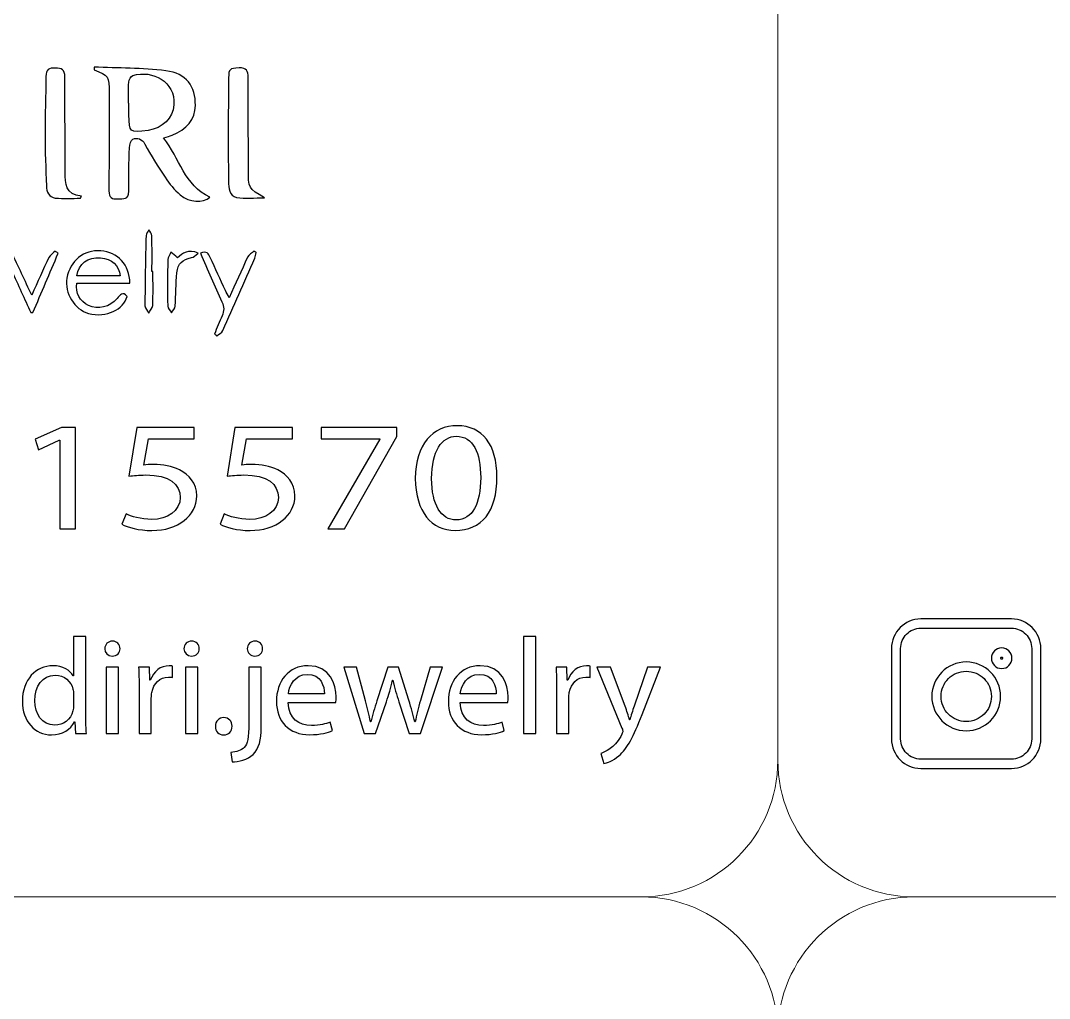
# Model space of a CAD drawing. Header units: millimetres. Extents: x -576 to 618, y 160 to 343.
# Drawn here: x 202.97 to 225.48, y 261.28 to 282.68 of the extents above; entities that cross this region are included whole.
import ezdxf

# ---------------------------------------------------------------- set-up
doc = ezdxf.new("R2010")
doc.units = ezdxf.units.MM
doc.header["$MEASUREMENT"] = 0
doc.layers.add('Layer 1', color=7, linetype='Continuous')

msp = doc.modelspace()

# ---------------------------------------------------------------- linework, layer by layer
at = {"layer": 'Layer 1', "color": 250, "lineweight": 18}
for points in [[(182.7217, 303.3001), (182.7217, 303.3001), (216.5517, 303.3001), (216.5517, 303.3001), (218.1957, 303.3001), (219.5367, 301.9591), (219.5367, 300.3151), (219.5367, 300.3151), (219.5367, 266.4851), (219.5367, 266.4851), (219.5367, 264.8411), (218.1957, 263.5001), (216.5517, 263.5001), (216.5517, 263.5001), (182.7217, 263.5001), (182.7217, 263.5001), (181.0777, 263.5001), (179.7367, 264.8411), (179.7367, 266.4851), (179.7367, 266.4851), (179.7367, 300.3151), (179.7367, 300.3151), (179.7367, 301.9591), (181.0777, 303.3001), (182.7217, 303.3001)], [(222.5217, 303.3001), (222.5217, 303.3001), (256.3517, 303.3001), (256.3517, 303.3001), (257.9957, 303.3001), (259.3367, 301.9591), (259.3367, 300.3151), (259.3367, 300.3151), (259.3367, 266.4851), (259.3367, 266.4851), (259.3367, 264.8411), (257.9957, 263.5001), (256.3517, 263.5001), (256.3517, 263.5001), (222.5217, 263.5001), (222.5217, 263.5001), (220.8777, 263.5001), (219.5367, 264.8411), (219.5367, 266.4851), (219.5367, 266.4851), (219.5367, 300.3151), (219.5367, 300.3151), (219.5367, 301.9591), (220.8777, 303.3001), (222.5217, 303.3001)], [(182.7217, 263.5001), (182.7217, 263.5001), (216.5517, 263.5001), (216.5517, 263.5001), (218.1957, 263.5001), (219.5367, 262.1591), (219.5367, 260.5151), (219.5367, 260.5151), (219.5367, 226.6851), (219.5367, 226.6851), (219.5367, 225.0411), (218.1957, 223.7001), (216.5517, 223.7001), (216.5517, 223.7001), (182.7217, 223.7001), (182.7217, 223.7001), (181.0777, 223.7001), (179.7367, 225.0411), (179.7367, 226.6851), (179.7367, 226.6851), (179.7367, 260.5151), (179.7367, 260.5151), (179.7367, 262.1591), (181.0777, 263.5001), (182.7217, 263.5001)], [(222.5217, 263.5001), (222.5217, 263.5001), (256.3517, 263.5001), (256.3517, 263.5001), (257.9957, 263.5001), (259.3367, 262.1591), (259.3367, 260.5151), (259.3367, 260.5151), (259.3367, 226.6851), (259.3367, 226.6851), (259.3367, 225.0411), (257.9957, 223.7001), (256.3517, 223.7001), (256.3517, 223.7001), (222.5217, 223.7001), (222.5217, 223.7001), (220.8777, 223.7001), (219.5367, 225.0411), (219.5367, 226.6851), (219.5367, 226.6851), (219.5367, 260.5151), (219.5367, 260.5151), (219.5367, 262.1591), (220.8777, 263.5001), (222.5217, 263.5001)]]:
    msp.add_open_spline(points, degree=3, knots=[0, 0, 0, 0, 0.125, 0.125, 0.125, 0.25, 0.25, 0.25, 0.375, 0.375, 0.375, 0.5, 0.5, 0.5, 0.625, 0.625, 0.625, 0.75, 0.75, 0.75, 0.875, 0.875, 0.875, 1, 1, 1, 1], dxfattribs=at)
at = {"layer": 'Layer 1', "color": 230}
for points, knots in [([(204.5761, 281.6631), (205.0994, 281.6394), (205.6267, 281.6482), (206.1446, 281.5823), (206.5921, 281.5253), (206.797, 281.2382), (206.7908, 280.8248), (206.7864, 280.5249), (206.6026, 280.2906), (206.2815, 280.1758), (206.2301, 280.1574), (206.178, 280.1402), (206.0953, 280.1115), (206.446, 279.6719), (206.5505, 279.0744), (207.109, 278.8173), (206.9587, 278.6831), (206.6557, 278.6965), (206.4582, 278.8672), (206.3315, 278.9761), (206.222, 279.1115), (206.1281, 279.2506), (205.9699, 279.485), (205.8216, 279.7271), (205.6862, 279.9754), (205.6198, 280.0971), (205.525, 280.1255), (205.4219, 280.0865), (205.3786, 280.07), (205.3512, 279.963), (205.3486, 279.8956), (205.3368, 279.5789), (205.3284, 279.2613), (205.3337, 278.9445), (205.3374, 278.7486), (205.2098, 278.7873), (205.0947, 278.7789), (204.9655, 278.7699), (204.8962, 278.8005), (204.8978, 278.9521), (204.9037, 279.6656), (204.8999, 280.3795), (204.9015, 281.0931), (204.9025, 281.4616), (204.8925, 281.4797), (204.5727, 281.6057), (204.5739, 281.6248), (204.5748, 281.6441), (204.5761, 281.6631)], [0, 0, 0, 0, 0.0625, 0.0625, 0.0625, 0.125, 0.125, 0.125, 0.1875, 0.1875, 0.1875, 0.25, 0.25, 0.25, 0.3125, 0.3125, 0.3125, 0.375, 0.375, 0.375, 0.4375, 0.4375, 0.4375, 0.5, 0.5, 0.5, 0.5625, 0.5625, 0.5625, 0.625, 0.625, 0.625, 0.6875, 0.6875, 0.6875, 0.75, 0.75, 0.75, 0.8125, 0.8125, 0.8125, 0.875, 0.875, 0.875, 0.9375, 0.9375, 0.9375, 1, 1, 1, 1]), ([(204.2741, 278.7924), (204.0909, 278.7924), (203.9056, 278.7777), (203.7243, 278.7974), (203.5873, 278.812), (203.5355, 278.9353), (203.5306, 279.0616), (203.5162, 279.4408), (203.5015, 279.8199), (203.5006, 280.1989), (203.5, 280.6183), (203.5187, 281.037), (203.519, 281.4564), (203.5193, 281.6124), (203.5902, 281.6457), (203.7281, 281.6432), (203.8651, 281.6408), (203.9359, 281.6071), (203.9353, 281.451), (203.9324, 280.8165), (203.9402, 280.1821), (203.9433, 279.5475), (203.9437, 279.4854), (203.9424, 279.423), (203.9418, 279.3606), (203.939, 279.111), (203.9465, 278.8679), (204.2997, 278.8402), (204.2913, 278.8245), (204.2825, 278.8086), (204.2741, 278.7924)], [0, 0, 0, 0, 0.1, 0.1, 0.1, 0.2, 0.2, 0.2, 0.3, 0.3, 0.3, 0.4, 0.4, 0.4, 0.5, 0.5, 0.5, 0.6, 0.6, 0.6, 0.7, 0.7, 0.7, 0.8, 0.8, 0.8, 0.9, 0.9, 0.9, 1, 1, 1, 1]), ([(205.3271, 280.8759), (205.3271, 280.8759), (205.3377, 280.8759), (205.3377, 280.8759), (205.3377, 280.7913), (205.3365, 280.7065), (205.338, 280.622), (205.3453, 280.2229), (205.3455, 280.2229), (205.7542, 280.2775), (206.0732, 280.3202), (206.2968, 280.5433), (206.3187, 280.8363), (206.3568, 281.3546), (205.8475, 281.6026), (205.4254, 281.4816), (205.3821, 281.4691), (205.3361, 281.3867), (205.3318, 281.3331), (205.319, 281.1814), (205.3271, 281.0282), (205.3271, 280.8759)], [0, 0, 0, 0, 0.1428571, 0.1428571, 0.1428571, 0.2857143, 0.2857143, 0.2857143, 0.4285714, 0.4285714, 0.4285714, 0.5714286, 0.5714286, 0.5714286, 0.7142857, 0.7142857, 0.7142857, 0.8571429, 0.8571429, 0.8571429, 1, 1, 1, 1]), ([(208.3052, 278.8031), (208.0853, 278.8031), (207.8818, 278.7744), (207.6909, 278.8118), (207.5299, 278.8436), (207.5171, 279.0199), (207.5152, 279.1634), (207.5096, 279.5887), (207.5093, 280.0137), (207.5099, 280.4386), (207.5106, 280.7675), (207.5152, 281.0964), (207.5187, 281.4249), (207.5208, 281.6258), (207.5405, 281.6349), (207.7474, 281.6449), (207.9109, 281.653), (207.947, 281.5809), (207.9461, 281.4327), (207.9433, 280.7697), (207.9517, 280.1063), (207.9517, 279.4434), (207.9517, 279.0084), (207.948, 279.0084), (208.3052, 278.8031)], [0, 0, 0, 0, 0.125, 0.125, 0.125, 0.25, 0.25, 0.25, 0.375, 0.375, 0.375, 0.5, 0.5, 0.5, 0.625, 0.625, 0.625, 0.75, 0.75, 0.75, 0.875, 0.875, 0.875, 1, 1, 1, 1]), ([(205.8622, 277.1915), (205.8622, 276.9425), (205.8678, 276.6932), (205.8581, 276.4446), (205.8559, 276.3884), (205.801, 276.3344), (205.7705, 276.2792), (205.7411, 276.331), (205.6866, 276.3827), (205.6866, 276.4342), (205.6884, 276.9494), (205.6984, 277.4645), (205.7109, 277.979), (205.7121, 278.0202), (205.7517, 278.0604), (205.7739, 278.101), (205.7963, 278.058), (205.8372, 278.0159), (205.8382, 277.9724), (205.8441, 277.7122), (205.8413, 277.4517), (205.8413, 277.1915), (205.8413, 277.1915), (205.8622, 277.1915), (205.8622, 277.1915)], [0, 0, 0, 0, 0.125, 0.125, 0.125, 0.25, 0.25, 0.25, 0.375, 0.375, 0.375, 0.5, 0.5, 0.5, 0.625, 0.625, 0.625, 0.75, 0.75, 0.75, 0.875, 0.875, 0.875, 1, 1, 1, 1]), ([(202.7643, 277.2238), (202.6117, 276.8875), (202.4766, 276.5908), (202.3418, 276.294), (202.3256, 276.2924), (202.309, 276.2912), (202.2925, 276.29), (202.1116, 276.7218), (201.9302, 277.1533), (201.749, 277.5851), (201.768, 277.6004), (201.7864, 277.616), (201.8052, 277.6317), (201.8507, 277.5927), (201.9153, 277.5627), (201.939, 277.5131), (202.0491, 277.2831), (202.1475, 277.0482), (202.2507, 276.8151), (202.2685, 276.7754), (202.2909, 276.738), (202.3225, 276.6784), (202.4694, 276.9945), (202.6068, 277.2903), (202.7634, 277.6266), (202.9191, 277.2925), (203.0576, 276.9945), (203.2099, 276.6675), (203.3424, 276.9633), (203.4585, 277.2322), (203.5846, 277.4965), (203.611, 277.5521), (203.6757, 277.5889), (203.7225, 277.6344), (203.7446, 277.6191), (203.7664, 277.6035), (203.788, 277.588), (203.6045, 277.1561), (203.4208, 276.7243), (203.2373, 276.2931), (203.2205, 276.2922), (203.2033, 276.2912), (203.1868, 276.2906), (203.051, 276.5901), (202.9153, 276.8896), (202.7643, 277.2238)], [0, 0, 0, 0, 0.0666667, 0.0666667, 0.0666667, 0.1333333, 0.1333333, 0.1333333, 0.2, 0.2, 0.2, 0.2666667, 0.2666667, 0.2666667, 0.3333333, 0.3333333, 0.3333333, 0.4, 0.4, 0.4, 0.4666667, 0.4666667, 0.4666667, 0.5333333, 0.5333333, 0.5333333, 0.6, 0.6, 0.6, 0.6666667, 0.6666667, 0.6666667, 0.7333333, 0.7333333, 0.7333333, 0.8, 0.8, 0.8, 0.8666667, 0.8666667, 0.8666667, 0.9333333, 0.9333333, 0.9333333, 1, 1, 1, 1]), ([(205.3568, 276.9359), (205.3568, 276.9359), (204.1971, 276.9359), (204.1971, 276.9359), (204.1599, 276.7187), (204.2589, 276.5362), (204.4529, 276.4448), (204.6607, 276.3465), (204.9175, 276.4071), (205.0804, 276.5989), (205.1449, 276.675), (205.1974, 276.7646), (205.2966, 276.6414), (205.2223, 276.3643), (204.8479, 276.1668), (204.4529, 276.2729), (204.1452, 276.3556), (203.9222, 276.7187), (203.9799, 277.0423), (204.0488, 277.4274), (204.3459, 277.6682), (204.72, 277.6417), (205.0913, 277.6155), (205.3518, 277.3368), (205.3568, 276.9359)], [0, 0, 0, 0, 0.125, 0.125, 0.125, 0.25, 0.25, 0.25, 0.375, 0.375, 0.375, 0.5, 0.5, 0.5, 0.625, 0.625, 0.625, 0.75, 0.75, 0.75, 0.875, 0.875, 0.875, 1, 1, 1, 1]), ([(206.4003, 277.4847), (206.511, 277.5866), (206.6324, 277.6896), (206.8552, 277.5895), (206.7894, 277.5452), (206.751, 277.5012), (206.7054, 277.4921), (206.5055, 277.4522), (206.4069, 277.3692), (206.3862, 277.1598), (206.3628, 276.919), (206.3672, 276.6753), (206.3491, 276.4334), (206.345, 276.3811), (206.297, 276.3317), (206.2692, 276.2809), (206.2399, 276.3311), (206.1863, 276.3807), (206.1857, 276.4316), (206.1791, 276.7704), (206.1806, 277.1096), (206.1878, 277.4484), (206.189, 277.5046), (206.2327, 277.5598), (206.2568, 277.6154), (206.3001, 277.576), (206.3429, 277.5368), (206.4003, 277.4847)], [0, 0, 0, 0, 0.1111111, 0.1111111, 0.1111111, 0.2222222, 0.2222222, 0.2222222, 0.3333333, 0.3333333, 0.3333333, 0.4444444, 0.4444444, 0.4444444, 0.5555556, 0.5555556, 0.5555556, 0.6666667, 0.6666667, 0.6666667, 0.7777778, 0.7777778, 0.7777778, 0.8888889, 0.8888889, 0.8888889, 1, 1, 1, 1]), ([(206.9021, 277.5885), (207.0378, 277.6525), (207.0788, 277.5758), (207.1158, 277.4962), (207.2275, 277.2553), (207.3377, 277.0132), (207.4494, 276.772), (207.47, 276.7271), (207.494, 276.684), (207.5296, 276.6141), (207.6709, 276.9264), (207.7976, 277.2154), (207.9343, 277.4993), (207.9614, 277.5552), (208.0275, 277.5923), (208.0759, 277.6379), (208.0912, 277.626), (208.1061, 277.6138), (208.1218, 277.6019), (208.1114, 277.5611), (208.1071, 277.5174), (208.0906, 277.4796), (207.86, 276.9514), (207.6298, 276.4232), (207.3933, 275.8977), (207.3708, 275.8481), (207.3053, 275.8178), (207.2597, 275.7786), (207.2432, 275.7926), (207.2263, 275.8066), (207.2091, 275.8207), (207.2634, 275.9539), (207.3124, 276.0893), (207.3739, 276.2191), (207.4238, 276.3249), (207.4213, 276.4163), (207.3717, 276.5243), (207.2107, 276.8722), (207.0613, 277.2254), (206.9021, 277.5885)], [0, 0, 0, 0, 0.0769231, 0.0769231, 0.0769231, 0.1538462, 0.1538462, 0.1538462, 0.2307692, 0.2307692, 0.2307692, 0.3076923, 0.3076923, 0.3076923, 0.3846154, 0.3846154, 0.3846154, 0.4615385, 0.4615385, 0.4615385, 0.5384615, 0.5384615, 0.5384615, 0.6153846, 0.6153846, 0.6153846, 0.6923077, 0.6923077, 0.6923077, 0.7692308, 0.7692308, 0.7692308, 0.8461538, 0.8461538, 0.8461538, 0.9230769, 0.9230769, 0.9230769, 1, 1, 1, 1]), ([(205.1428, 277.0907), (205.1265, 277.3143), (204.9543, 277.4741), (204.7166, 277.4887), (204.4305, 277.5069), (204.2463, 277.3686), (204.1955, 277.0907), (204.1955, 277.0907), (205.1428, 277.0907), (205.1428, 277.0907)], [0, 0, 0, 0, 0.3333333, 0.3333333, 0.3333333, 0.6666667, 0.6666667, 0.6666667, 1, 1, 1, 1]), ([(213.3907, 272.6904), (213.3907, 271.9363), (213.0584, 271.5197), (212.475, 271.5197), (211.9605, 271.5197), (211.6119, 271.9259), (211.6039, 272.6601), (211.6039, 273.4039), (211.9848, 273.8136), (212.5196, 273.8136), (213.0744, 273.8136), (213.3907, 273.3971), (213.3907, 272.6904)], [0, 0, 0, 0, 0.25, 0.25, 0.25, 0.5, 0.5, 0.5, 0.75, 0.75, 0.75, 1, 1, 1, 1]), ([(203.8212, 273.4961), (203.8212, 273.4961), (203.8132, 273.4961), (203.8132, 273.4961), (203.8132, 273.4961), (203.3554, 273.288), (203.3554, 273.288), (203.3554, 273.288), (203.2865, 273.5167), (203.2865, 273.5167), (203.2865, 273.5167), (203.8618, 273.776), (203.8618, 273.776), (203.8618, 273.776), (204.1657, 273.776), (204.1657, 273.776), (204.1657, 273.776), (204.1657, 271.5573), (204.1657, 271.5573), (204.1657, 271.5573), (203.8212, 271.5573), (203.8212, 271.5573), (203.8212, 271.5573), (203.8212, 273.4961), (203.8212, 273.4961)], [0, 0, 0, 0, 0.125, 0.125, 0.125, 0.25, 0.25, 0.25, 0.375, 0.375, 0.375, 0.5, 0.5, 0.5, 0.625, 0.625, 0.625, 0.75, 0.75, 0.75, 0.875, 0.875, 0.875, 1, 1, 1, 1]), ([(206.7678, 273.5235), (206.7678, 273.5235), (205.7628, 273.5235), (205.7628, 273.5235), (205.7628, 273.5235), (205.6617, 272.9535), (205.6617, 272.9535), (205.7223, 272.96), (205.7791, 272.9672), (205.8764, 272.9672), (206.0789, 272.9672), (206.2814, 272.9298), (206.4437, 272.8477), (206.6502, 272.7488), (206.8203, 272.5575), (206.8203, 272.2777), (206.8203, 271.8439), (206.411, 271.5198), (205.84, 271.5198), (205.5523, 271.5198), (205.3092, 271.5882), (205.1834, 271.6564), (205.1834, 271.6564), (205.2727, 271.8848), (205.2727, 271.8848), (205.3822, 271.8302), (205.5969, 271.762), (205.8359, 271.762), (206.1722, 271.762), (206.4599, 271.9463), (206.4599, 272.2434), (206.4559, 272.5301), (206.2287, 272.7351), (205.702, 272.7351), (205.5523, 272.7351), (205.435, 272.7213), (205.3376, 272.7111), (205.3376, 272.7111), (205.5077, 273.7763), (205.5077, 273.7763), (205.5077, 273.7763), (206.7678, 273.7763), (206.7678, 273.7763), (206.7678, 273.7763), (206.7678, 273.5235), (206.7678, 273.5235)], [0, 0, 0, 0, 0.0666667, 0.0666667, 0.0666667, 0.1333333, 0.1333333, 0.1333333, 0.2, 0.2, 0.2, 0.2666667, 0.2666667, 0.2666667, 0.3333333, 0.3333333, 0.3333333, 0.4, 0.4, 0.4, 0.4666667, 0.4666667, 0.4666667, 0.5333333, 0.5333333, 0.5333333, 0.6, 0.6, 0.6, 0.6666667, 0.6666667, 0.6666667, 0.7333333, 0.7333333, 0.7333333, 0.8, 0.8, 0.8, 0.8666667, 0.8666667, 0.8666667, 0.9333333, 0.9333333, 0.9333333, 1, 1, 1, 1]), ([(208.9159, 273.5235), (208.9159, 273.5235), (207.9109, 273.5235), (207.9109, 273.5235), (207.9109, 273.5235), (207.8098, 272.9535), (207.8098, 272.9535), (207.8703, 272.96), (207.9271, 272.9672), (208.0245, 272.9672), (208.2269, 272.9672), (208.4294, 272.9298), (208.5916, 272.8477), (208.7983, 272.7488), (208.9682, 272.5575), (208.9682, 272.2777), (208.9682, 271.8439), (208.5589, 271.5198), (207.9879, 271.5198), (207.7002, 271.5198), (207.4572, 271.5882), (207.3315, 271.6564), (207.3315, 271.6564), (207.4207, 271.8848), (207.4207, 271.8848), (207.5302, 271.8302), (207.7449, 271.762), (207.9839, 271.762), (208.3202, 271.762), (208.6079, 271.9463), (208.6079, 272.2434), (208.6039, 272.5301), (208.3767, 272.7351), (207.85, 272.7351), (207.7002, 272.7351), (207.5829, 272.7213), (207.4856, 272.7111), (207.4856, 272.7111), (207.6556, 273.7763), (207.6556, 273.7763), (207.6556, 273.7763), (208.9159, 273.7763), (208.9159, 273.7763), (208.9159, 273.7763), (208.9159, 273.5235), (208.9159, 273.5235)], [0, 0, 0, 0, 0.0666667, 0.0666667, 0.0666667, 0.1333333, 0.1333333, 0.1333333, 0.2, 0.2, 0.2, 0.2666667, 0.2666667, 0.2666667, 0.3333333, 0.3333333, 0.3333333, 0.4, 0.4, 0.4, 0.4666667, 0.4666667, 0.4666667, 0.5333333, 0.5333333, 0.5333333, 0.6, 0.6, 0.6, 0.6666667, 0.6666667, 0.6666667, 0.7333333, 0.7333333, 0.7333333, 0.8, 0.8, 0.8, 0.8666667, 0.8666667, 0.8666667, 0.9333333, 0.9333333, 0.9333333, 1, 1, 1, 1]), ([(211.2019, 273.7761), (211.2019, 273.7761), (211.2019, 273.578), (211.2019, 273.578), (211.2019, 273.578), (210.0552, 271.5574), (210.0552, 271.5574), (210.0552, 271.5574), (209.6868, 271.5574), (209.6868, 271.5574), (209.6868, 271.5574), (210.829, 273.5203), (210.829, 273.5203), (210.829, 273.5203), (210.829, 273.5269), (210.829, 273.5269), (210.829, 273.5269), (209.5407, 273.5269), (209.5407, 273.5269), (209.5407, 273.5269), (209.5407, 273.7761), (209.5407, 273.7761), (209.5407, 273.7761), (211.2019, 273.7761), (211.2019, 273.7761)], [0, 0, 0, 0, 0.125, 0.125, 0.125, 0.25, 0.25, 0.25, 0.375, 0.375, 0.375, 0.5, 0.5, 0.5, 0.625, 0.625, 0.625, 0.75, 0.75, 0.75, 0.875, 0.875, 0.875, 1, 1, 1, 1]), ([(211.9605, 272.6564), (211.9605, 272.0795), (212.1711, 271.7521), (212.4952, 271.7521), (212.86, 271.7521), (213.0338, 272.1103), (213.0338, 272.6769), (213.0338, 273.223), (212.8678, 273.5814), (212.4993, 273.5814), (212.1874, 273.5814), (211.9605, 273.2607), (211.9605, 272.6564)], [0, 0, 0, 0, 0.25, 0.25, 0.25, 0.5, 0.5, 0.5, 0.75, 0.75, 0.75, 1, 1, 1, 1]), ([(224.6485, 266.3125), (224.6485, 266.3125), (222.6676, 266.3125), (222.6676, 266.3125), (222.4899, 266.3125), (222.3287, 266.3848), (222.2122, 266.5012), (222.0952, 266.6178), (222.023, 266.779), (222.023, 266.9569), (222.023, 266.9569), (222.023, 268.9382), (222.023, 268.9382), (222.023, 269.116), (222.0951, 269.277), (222.2117, 269.3937), (222.3288, 269.5107), (222.4899, 269.5829), (222.6676, 269.5829), (222.6676, 269.5829), (224.6485, 269.5829), (224.6485, 269.5829), (224.8263, 269.5829), (224.9874, 269.5107), (225.104, 269.3941), (225.221, 269.277), (225.2932, 269.116), (225.2932, 268.9382), (225.2932, 268.9382), (225.2932, 266.9569), (225.2932, 266.9569), (225.2932, 266.779), (225.2209, 266.6178), (225.1044, 266.5012), (224.9874, 266.3848), (224.8263, 266.3125), (224.6485, 266.3125)], [0, 0, 0, 0, 0.0833333, 0.0833333, 0.0833333, 0.1666667, 0.1666667, 0.1666667, 0.25, 0.25, 0.25, 0.3333333, 0.3333333, 0.3333333, 0.4166667, 0.4166667, 0.4166667, 0.5, 0.5, 0.5, 0.5833333, 0.5833333, 0.5833333, 0.6666667, 0.6666667, 0.6666667, 0.75, 0.75, 0.75, 0.8333333, 0.8333333, 0.8333333, 0.9166667, 0.9166667, 0.9166667, 1, 1, 1, 1]), ([(222.6676, 266.5142), (222.6676, 266.5142), (224.6485, 266.5142), (224.6485, 266.5142), (224.7711, 266.5142), (224.882, 266.5637), (224.962, 266.6436), (225.0419, 266.7239), (225.0915, 266.8346), (225.0915, 266.9569), (225.0915, 266.9569), (225.0915, 268.9382), (225.0915, 268.9382), (225.0915, 269.0608), (225.042, 269.1717), (224.9621, 269.2517), (224.882, 269.3317), (224.7711, 269.3812), (224.6485, 269.3812), (224.6485, 269.3812), (222.6676, 269.3812), (222.6676, 269.3812), (222.545, 269.3812), (222.4341, 269.3317), (222.3541, 269.2517), (222.2741, 269.1717), (222.2246, 269.0608), (222.2246, 268.9382), (222.2246, 268.9382), (222.2246, 266.9569), (222.2246, 266.9569), (222.2246, 266.8346), (222.2742, 266.7239), (222.3544, 266.6438), (222.4341, 266.5637), (222.545, 266.5142), (222.6676, 266.5142)], [0, 0, 0, 0, 0.0833333, 0.0833333, 0.0833333, 0.1666667, 0.1666667, 0.1666667, 0.25, 0.25, 0.25, 0.3333333, 0.3333333, 0.3333333, 0.4166667, 0.4166667, 0.4166667, 0.5, 0.5, 0.5, 0.5833333, 0.5833333, 0.5833333, 0.6666667, 0.6666667, 0.6666667, 0.75, 0.75, 0.75, 0.8333333, 0.8333333, 0.8333333, 0.9166667, 0.9166667, 0.9166667, 1, 1, 1, 1]), ([(204.3938, 269.2024), (204.3938, 269.2024), (204.3938, 267.4532), (204.3938, 267.4532), (204.3938, 267.3247), (204.3969, 267.1781), (204.406, 267.0794), (204.406, 267.0794), (204.1638, 267.0794), (204.1638, 267.0794), (204.1638, 267.0794), (204.1516, 267.3306), (204.1516, 267.3306), (204.1516, 267.3306), (204.1454, 267.3306), (204.1454, 267.3306), (204.0627, 267.169), (203.8818, 267.0467), (203.6393, 267.0467), (203.2808, 267.0467), (203.0047, 267.3425), (203.0047, 267.7821), (203.0016, 268.2635), (203.3086, 268.5593), (203.6702, 268.5593), (203.8971, 268.5593), (204.0505, 268.4548), (204.1176, 268.3381), (204.1176, 268.3381), (204.1238, 268.3381), (204.1238, 268.3381), (204.1238, 268.3381), (204.1238, 269.2024), (204.1238, 269.2024), (204.1238, 269.2024), (204.3938, 269.2024), (204.3938, 269.2024)], [0, 0, 0, 0, 0.0833333, 0.0833333, 0.0833333, 0.1666667, 0.1666667, 0.1666667, 0.25, 0.25, 0.25, 0.3333333, 0.3333333, 0.3333333, 0.4166667, 0.4166667, 0.4166667, 0.5, 0.5, 0.5, 0.5833333, 0.5833333, 0.5833333, 0.6666667, 0.6666667, 0.6666667, 0.75, 0.75, 0.75, 0.8333333, 0.8333333, 0.8333333, 0.9166667, 0.9166667, 0.9166667, 1, 1, 1, 1]), ([(205.1423, 268.9332), (205.1451, 268.8434), (205.0777, 268.7717), (204.9704, 268.7717), (204.8753, 268.7717), (204.8079, 268.8434), (204.8079, 268.9332), (204.8079, 269.0259), (204.8784, 269.0974), (204.9764, 269.0974), (205.0777, 269.0974), (205.1423, 269.0259), (205.1423, 268.9332)], [0, 0, 0, 0, 0.25, 0.25, 0.25, 0.5, 0.5, 0.5, 0.75, 0.75, 0.75, 1, 1, 1, 1]), ([(206.8749, 268.9332), (206.878, 268.8434), (206.8103, 268.7717), (206.703, 268.7717), (206.6082, 268.7717), (206.5408, 268.8434), (206.5408, 268.9332), (206.5408, 269.0259), (206.6113, 269.0974), (206.7092, 269.0974), (206.8103, 269.0974), (206.8749, 269.0259), (206.8749, 268.9332)], [0, 0, 0, 0, 0.25, 0.25, 0.25, 0.5, 0.5, 0.5, 0.75, 0.75, 0.75, 1, 1, 1, 1]), ([(208.2607, 268.9332), (208.2639, 268.8465), (208.1996, 268.7717), (208.0923, 268.7717), (207.9912, 268.7717), (207.927, 268.8465), (207.927, 268.9332), (207.927, 269.0259), (207.9972, 269.0974), (208.0983, 269.0974), (208.1965, 269.0974), (208.2607, 269.0259), (208.2607, 268.9332)], [0, 0, 0, 0, 0.25, 0.25, 0.25, 0.5, 0.5, 0.5, 0.75, 0.75, 0.75, 1, 1, 1, 1]), ([(213.971, 269.2022), (213.971, 269.2022), (214.2406, 269.2022), (214.2406, 269.2022), (214.2406, 269.2022), (214.2406, 267.0793), (214.2406, 267.0793), (214.2406, 267.0793), (213.971, 267.0793), (213.971, 267.0793), (213.971, 267.0793), (213.971, 269.2022), (213.971, 269.2022)], [0, 0, 0, 0, 0.25, 0.25, 0.25, 0.5, 0.5, 0.5, 0.75, 0.75, 0.75, 1, 1, 1, 1]), ([(224.6599, 268.7245), (224.6599, 268.6624), (224.6347, 268.6061), (224.594, 268.5654), (224.5534, 268.5247), (224.497, 268.4995), (224.4349, 268.4995), (224.3728, 268.4995), (224.3165, 268.5247), (224.2758, 268.5654), (224.2351, 268.6061), (224.2099, 268.6624), (224.2099, 268.7245), (224.2099, 268.7866), (224.2351, 268.8429), (224.2758, 268.8836), (224.3165, 268.9243), (224.3728, 268.9495), (224.4349, 268.9495), (224.497, 268.9495), (224.5534, 268.9243), (224.594, 268.8836), (224.6347, 268.8429), (224.6599, 268.7866), (224.6599, 268.7245)], [0, 0, 0, 0, 0.125, 0.125, 0.125, 0.25, 0.25, 0.25, 0.375, 0.375, 0.375, 0.5, 0.5, 0.5, 0.625, 0.625, 0.625, 0.75, 0.75, 0.75, 0.875, 0.875, 0.875, 1, 1, 1, 1]), ([(224.4115, 267.8887), (224.4115, 267.6814), (224.3271, 267.4932), (224.1907, 267.3569), (224.0548, 267.2204), (223.8666, 267.1361), (223.6588, 267.1361), (223.4511, 267.1361), (223.2628, 267.2205), (223.1267, 267.3565), (222.9905, 267.4927), (222.9063, 267.681), (222.9063, 267.8887), (222.9063, 268.0963), (222.9906, 268.2844), (223.1267, 268.4207), (223.2629, 268.5574), (223.4511, 268.6416), (223.6588, 268.6416), (223.8663, 268.6416), (224.0546, 268.5572), (224.191, 268.4207), (224.3272, 268.2844), (224.4115, 268.0963), (224.4115, 267.8887)], [0, 0, 0, 0, 0.125, 0.125, 0.125, 0.25, 0.25, 0.25, 0.375, 0.375, 0.375, 0.5, 0.5, 0.5, 0.625, 0.625, 0.625, 0.75, 0.75, 0.75, 0.875, 0.875, 0.875, 1, 1, 1, 1]), ([(224.4515, 268.708), (224.4556, 268.7121), (224.4583, 268.7181), (224.4583, 268.7245), (224.4583, 268.731), (224.4556, 268.7369), (224.4515, 268.7411), (224.4473, 268.7452), (224.4414, 268.7479), (224.4349, 268.7479), (224.4285, 268.7479), (224.4225, 268.7452), (224.4184, 268.7411), (224.4142, 268.7369), (224.4116, 268.731), (224.4116, 268.7245), (224.4116, 268.7181), (224.4142, 268.7121), (224.4184, 268.708), (224.4225, 268.7038), (224.4285, 268.7012), (224.4349, 268.7012), (224.4414, 268.7012), (224.4473, 268.7038), (224.4515, 268.708)], [0, 0, 0, 0, 0.125, 0.125, 0.125, 0.25, 0.25, 0.25, 0.375, 0.375, 0.375, 0.5, 0.5, 0.5, 0.625, 0.625, 0.625, 0.75, 0.75, 0.75, 0.875, 0.875, 0.875, 1, 1, 1, 1]), ([(204.8418, 268.5264), (204.8418, 268.5264), (205.1114, 268.5264), (205.1114, 268.5264), (205.1114, 268.5264), (205.1114, 267.0793), (205.1114, 267.0793), (205.1114, 267.0793), (204.8418, 267.0793), (204.8418, 267.0793), (204.8418, 267.0793), (204.8418, 268.5264), (204.8418, 268.5264)], [0, 0, 0, 0, 0.25, 0.25, 0.25, 0.5, 0.5, 0.5, 0.75, 0.75, 0.75, 1, 1, 1, 1]), ([(205.5593, 268.0752), (205.5593, 268.2456), (205.5558, 268.3922), (205.5468, 268.5264), (205.5468, 268.5264), (205.7831, 268.5264), (205.7831, 268.5264), (205.7831, 268.5264), (205.7921, 268.2425), (205.7921, 268.2425), (205.7921, 268.2425), (205.8046, 268.2425), (205.8046, 268.2425), (205.8719, 268.4368), (206.0342, 268.5595), (206.2155, 268.5595), (206.2461, 268.5595), (206.2676, 268.5563), (206.2922, 268.5504), (206.2922, 268.5504), (206.2922, 268.3024), (206.2922, 268.3024), (206.2645, 268.3083), (206.2367, 268.3114), (206.2002, 268.3114), (206.0098, 268.3114), (205.875, 268.171), (205.8382, 267.9735), (205.8321, 267.9376), (205.8258, 267.8958), (205.8258, 267.8509), (205.8258, 267.8509), (205.8258, 267.0796), (205.8258, 267.0796), (205.8258, 267.0796), (205.5593, 267.0796), (205.5593, 267.0796), (205.5593, 267.0796), (205.5593, 268.0752), (205.5593, 268.0752)], [0, 0, 0, 0, 0.0769231, 0.0769231, 0.0769231, 0.1538462, 0.1538462, 0.1538462, 0.2307692, 0.2307692, 0.2307692, 0.3076923, 0.3076923, 0.3076923, 0.3846154, 0.3846154, 0.3846154, 0.4615385, 0.4615385, 0.4615385, 0.5384615, 0.5384615, 0.5384615, 0.6153846, 0.6153846, 0.6153846, 0.6923077, 0.6923077, 0.6923077, 0.7692308, 0.7692308, 0.7692308, 0.8461538, 0.8461538, 0.8461538, 0.9230769, 0.9230769, 0.9230769, 1, 1, 1, 1]), ([(206.5745, 268.5264), (206.5745, 268.5264), (206.844, 268.5264), (206.844, 268.5264), (206.844, 268.5264), (206.844, 267.0793), (206.844, 267.0793), (206.844, 267.0793), (206.5745, 267.0793), (206.5745, 267.0793), (206.5745, 267.0793), (206.5745, 268.5264), (206.5745, 268.5264)], [0, 0, 0, 0, 0.25, 0.25, 0.25, 0.5, 0.5, 0.5, 0.75, 0.75, 0.75, 1, 1, 1, 1]), ([(207.565, 266.6608), (207.6876, 266.6699), (207.795, 266.7029), (207.8592, 266.7713), (207.9329, 266.8552), (207.9603, 266.9688), (207.9603, 267.3155), (207.9603, 267.3155), (207.9603, 268.5264), (207.9603, 268.5264), (207.9603, 268.5264), (208.2302, 268.5264), (208.2302, 268.5264), (208.2302, 268.5264), (208.2302, 267.2141), (208.2302, 267.2141), (208.2302, 266.9329), (208.1843, 266.7507), (208.0524, 266.6191), (207.9329, 266.5023), (207.7366, 266.4546), (207.5925, 266.4546), (207.5925, 266.4546), (207.565, 266.6608), (207.565, 266.6608)], [0, 0, 0, 0, 0.125, 0.125, 0.125, 0.25, 0.25, 0.25, 0.375, 0.375, 0.375, 0.5, 0.5, 0.5, 0.625, 0.625, 0.625, 0.75, 0.75, 0.75, 0.875, 0.875, 0.875, 1, 1, 1, 1]), ([(208.8221, 267.7552), (208.828, 267.3994), (209.0611, 267.2528), (209.3309, 267.2528), (209.5241, 267.2528), (209.6405, 267.2859), (209.7416, 267.3274), (209.7416, 267.3274), (209.7877, 267.1392), (209.7877, 267.1392), (209.6926, 267.0974), (209.53, 267.0496), (209.2941, 267.0496), (208.8373, 267.0496), (208.5644, 267.3423), (208.5644, 267.7791), (208.5644, 268.2157), (208.828, 268.5595), (209.2604, 268.5595), (209.7447, 268.5595), (209.8735, 268.1439), (209.8735, 267.8777), (209.8735, 267.8238), (209.8673, 267.782), (209.8645, 267.7552), (209.8645, 267.7552), (208.8221, 267.7552), (208.8221, 267.7552)], [0, 0, 0, 0, 0.1111111, 0.1111111, 0.1111111, 0.2222222, 0.2222222, 0.2222222, 0.3333333, 0.3333333, 0.3333333, 0.4444444, 0.4444444, 0.4444444, 0.5555556, 0.5555556, 0.5555556, 0.6666667, 0.6666667, 0.6666667, 0.7777778, 0.7777778, 0.7777778, 0.8888889, 0.8888889, 0.8888889, 1, 1, 1, 1]), ([(210.3157, 268.5265), (210.3157, 268.5265), (210.5119, 267.7911), (210.5119, 267.7911), (210.555, 267.6295), (210.5946, 267.48), (210.622, 267.3305), (210.622, 267.3305), (210.6314, 267.3305), (210.6314, 267.3305), (210.6651, 267.4772), (210.7141, 267.6326), (210.7634, 267.7882), (210.7634, 267.7882), (211.0055, 268.5265), (211.0055, 268.5265), (211.0055, 268.5265), (211.2324, 268.5265), (211.2324, 268.5265), (211.2324, 268.5265), (211.4623, 267.8033), (211.4623, 267.8033), (211.5175, 267.6295), (211.5602, 267.4772), (211.5943, 267.3305), (211.5943, 267.3305), (211.6033, 267.3305), (211.6033, 267.3305), (211.628, 267.4772), (211.6676, 267.6295), (211.7166, 267.8001), (211.7166, 267.8001), (211.9284, 268.5265), (211.9284, 268.5265), (211.9284, 268.5265), (212.1949, 268.5265), (212.1949, 268.5265), (212.1949, 268.5265), (211.7166, 267.0794), (211.7166, 267.0794), (211.7166, 267.0794), (211.4714, 267.0794), (211.4714, 267.0794), (211.4714, 267.0794), (211.2449, 267.7702), (211.2449, 267.7702), (211.1928, 267.9318), (211.1497, 268.0753), (211.1129, 268.2457), (211.1129, 268.2457), (211.1066, 268.2457), (211.1066, 268.2457), (211.0698, 268.0721), (211.0239, 267.9224), (210.9718, 267.767), (210.9718, 267.767), (210.7325, 267.0794), (210.7325, 267.0794), (210.7325, 267.0794), (210.4872, 267.0794), (210.4872, 267.0794), (210.4872, 267.0794), (210.0395, 268.5265), (210.0395, 268.5265), (210.0395, 268.5265), (210.3157, 268.5265), (210.3157, 268.5265)], [0, 0, 0, 0, 0.0454545, 0.0454545, 0.0454545, 0.0909091, 0.0909091, 0.0909091, 0.1363636, 0.1363636, 0.1363636, 0.1818182, 0.1818182, 0.1818182, 0.2272727, 0.2272727, 0.2272727, 0.2727273, 0.2727273, 0.2727273, 0.3181818, 0.3181818, 0.3181818, 0.3636364, 0.3636364, 0.3636364, 0.4090909, 0.4090909, 0.4090909, 0.4545455, 0.4545455, 0.4545455, 0.5, 0.5, 0.5, 0.5454545, 0.5454545, 0.5454545, 0.5909091, 0.5909091, 0.5909091, 0.6363636, 0.6363636, 0.6363636, 0.6818182, 0.6818182, 0.6818182, 0.7272727, 0.7272727, 0.7272727, 0.7727273, 0.7727273, 0.7727273, 0.8181818, 0.8181818, 0.8181818, 0.8636364, 0.8636364, 0.8636364, 0.9090909, 0.9090909, 0.9090909, 0.9545455, 0.9545455, 0.9545455, 1, 1, 1, 1]), ([(212.5848, 267.7552), (212.5907, 267.3994), (212.8235, 267.2528), (213.0937, 267.2528), (213.2869, 267.2528), (213.4033, 267.2859), (213.5043, 267.3274), (213.5043, 267.3274), (213.5505, 267.1392), (213.5505, 267.1392), (213.4553, 267.0974), (213.2928, 267.0496), (213.0569, 267.0496), (212.6001, 267.0496), (212.3271, 267.3423), (212.3271, 267.7791), (212.3271, 268.2157), (212.5907, 268.5595), (213.0232, 268.5595), (213.5074, 268.5595), (213.6363, 268.1439), (213.6363, 267.8777), (213.6363, 267.8238), (213.63, 267.782), (213.6273, 267.7552), (213.6273, 267.7552), (212.5848, 267.7552), (212.5848, 267.7552)], [0, 0, 0, 0, 0.1111111, 0.1111111, 0.1111111, 0.2222222, 0.2222222, 0.2222222, 0.3333333, 0.3333333, 0.3333333, 0.4444444, 0.4444444, 0.4444444, 0.5555556, 0.5555556, 0.5555556, 0.6666667, 0.6666667, 0.6666667, 0.7777778, 0.7777778, 0.7777778, 0.8888889, 0.8888889, 0.8888889, 1, 1, 1, 1]), ([(214.6948, 268.0752), (214.6948, 268.2456), (214.6914, 268.3922), (214.6823, 268.5264), (214.6823, 268.5264), (214.9186, 268.5264), (214.9186, 268.5264), (214.9186, 268.5264), (214.9276, 268.2425), (214.9276, 268.2425), (214.9276, 268.2425), (214.9401, 268.2425), (214.9401, 268.2425), (215.0075, 268.4368), (215.1697, 268.5595), (215.351, 268.5595), (215.3816, 268.5595), (215.4031, 268.5563), (215.4277, 268.5504), (215.4277, 268.5504), (215.4277, 268.3024), (215.4277, 268.3024), (215.4, 268.3083), (215.3722, 268.3114), (215.3357, 268.3114), (215.1453, 268.3114), (215.0106, 268.171), (214.9738, 267.9735), (214.9675, 267.9376), (214.9613, 267.8958), (214.9613, 267.8509), (214.9613, 267.8509), (214.9613, 267.0796), (214.9613, 267.0796), (214.9613, 267.0796), (214.6948, 267.0796), (214.6948, 267.0796), (214.6948, 267.0796), (214.6948, 268.0752), (214.6948, 268.0752)], [0, 0, 0, 0, 0.0769231, 0.0769231, 0.0769231, 0.1538462, 0.1538462, 0.1538462, 0.2307692, 0.2307692, 0.2307692, 0.3076923, 0.3076923, 0.3076923, 0.3846154, 0.3846154, 0.3846154, 0.4615385, 0.4615385, 0.4615385, 0.5384615, 0.5384615, 0.5384615, 0.6153846, 0.6153846, 0.6153846, 0.6923077, 0.6923077, 0.6923077, 0.7692308, 0.7692308, 0.7692308, 0.8461538, 0.8461538, 0.8461538, 0.9230769, 0.9230769, 0.9230769, 1, 1, 1, 1]), ([(215.8722, 268.5265), (215.8722, 268.5265), (216.1969, 267.6716), (216.1969, 267.6716), (216.2306, 267.5758), (216.2678, 267.4622), (216.2921, 267.3755), (216.2921, 267.3755), (216.298, 267.3755), (216.298, 267.3755), (216.3258, 267.4622), (216.3564, 267.5726), (216.3932, 267.6775), (216.3932, 267.6775), (216.6875, 268.5265), (216.6875, 268.5265), (216.6875, 268.5265), (216.9726, 268.5265), (216.9726, 268.5265), (216.9726, 268.5265), (216.568, 267.495), (216.568, 267.495), (216.3748, 266.9989), (216.2429, 266.7446), (216.0591, 266.5892), (215.9274, 266.4756), (215.7954, 266.4307), (215.728, 266.4185), (215.728, 266.4185), (215.6604, 266.6401), (215.6604, 266.6401), (215.728, 266.6609), (215.8166, 266.7028), (215.8965, 266.7683), (215.9702, 266.8253), (216.0619, 266.9271), (216.1236, 267.0616), (216.1358, 267.0884), (216.1449, 267.1093), (216.1449, 267.1243), (216.1449, 267.1392), (216.1387, 267.1602), (216.1265, 267.1933), (216.1265, 267.1933), (215.5779, 268.5265), (215.5779, 268.5265), (215.5779, 268.5265), (215.8722, 268.5265), (215.8722, 268.5265)], [0, 0, 0, 0, 0.0625, 0.0625, 0.0625, 0.125, 0.125, 0.125, 0.1875, 0.1875, 0.1875, 0.25, 0.25, 0.25, 0.3125, 0.3125, 0.3125, 0.375, 0.375, 0.375, 0.4375, 0.4375, 0.4375, 0.5, 0.5, 0.5, 0.5625, 0.5625, 0.5625, 0.625, 0.625, 0.625, 0.6875, 0.6875, 0.6875, 0.75, 0.75, 0.75, 0.8125, 0.8125, 0.8125, 0.875, 0.875, 0.875, 0.9375, 0.9375, 0.9375, 1, 1, 1, 1]), ([(224.0487, 267.4992), (224.1483, 267.5985), (224.2098, 267.7364), (224.2098, 267.8887), (224.2098, 268.0412), (224.1481, 268.1793), (224.0484, 268.279), (223.9491, 268.3784), (223.8112, 268.44), (223.6588, 268.44), (223.5067, 268.44), (223.3689, 268.3783), (223.2692, 268.2786), (223.1696, 268.1792), (223.1079, 268.0412), (223.1079, 267.8887), (223.1079, 267.7367), (223.1696, 267.5988), (223.2693, 267.4991), (223.3689, 267.3995), (223.5067, 267.3378), (223.6588, 267.3378), (223.811, 267.3378), (223.9488, 267.3995), (224.0487, 267.4992)], [0, 0, 0, 0, 0.125, 0.125, 0.125, 0.25, 0.25, 0.25, 0.375, 0.375, 0.375, 0.5, 0.5, 0.5, 0.625, 0.625, 0.625, 0.75, 0.75, 0.75, 0.875, 0.875, 0.875, 1, 1, 1, 1]), ([(204.1238, 267.9375), (204.1238, 267.9703), (204.1207, 268.0152), (204.1117, 268.0479), (204.0717, 268.2158), (203.9245, 268.3531), (203.7223, 268.3531), (203.4431, 268.3531), (203.2777, 268.1138), (203.2777, 267.794), (203.2777, 267.5013), (203.425, 267.2589), (203.7161, 267.2589), (203.8971, 267.2589), (204.0627, 267.3752), (204.1117, 267.5728), (204.1207, 267.6086), (204.1238, 267.6448), (204.1238, 267.6864), (204.1238, 267.6864), (204.1238, 267.9375), (204.1238, 267.9375)], [0, 0, 0, 0, 0.1428571, 0.1428571, 0.1428571, 0.2857143, 0.2857143, 0.2857143, 0.4285714, 0.4285714, 0.4285714, 0.5714286, 0.5714286, 0.5714286, 0.7142857, 0.7142857, 0.7142857, 0.8571429, 0.8571429, 0.8571429, 1, 1, 1, 1]), ([(209.6131, 267.9435), (209.6162, 268.1108), (209.5422, 268.371), (209.2389, 268.371), (208.9662, 268.371), (208.8464, 268.1258), (208.8252, 267.9435), (208.8252, 267.9435), (209.6131, 267.9435), (209.6131, 267.9435)], [0, 0, 0, 0, 0.3333333, 0.3333333, 0.3333333, 0.6666667, 0.6666667, 0.6666667, 1, 1, 1, 1]), ([(213.3757, 267.9435), (213.3788, 268.1108), (213.3049, 268.371), (213.0016, 268.371), (212.729, 268.371), (212.6091, 268.1258), (212.5879, 267.9435), (212.5879, 267.9435), (213.3757, 267.9435), (213.3757, 267.9435)], [0, 0, 0, 0, 0.3333333, 0.3333333, 0.3333333, 0.6666667, 0.6666667, 0.6666667, 1, 1, 1, 1]), ([(207.2275, 267.2348), (207.2275, 267.3453), (207.3043, 267.4233), (207.4116, 267.4233), (207.519, 267.4233), (207.5925, 267.3453), (207.5925, 267.2348), (207.5925, 267.1272), (207.5218, 267.0464), (207.4085, 267.0464), (207.3011, 267.0464), (207.2275, 267.1272), (207.2275, 267.2348)], [0, 0, 0, 0, 0.25, 0.25, 0.25, 0.5, 0.5, 0.5, 0.75, 0.75, 0.75, 1, 1, 1, 1])]:
    msp.add_open_spline(points, degree=3, knots=knots, dxfattribs=at)

doc.saveas('drawing.dxf')
